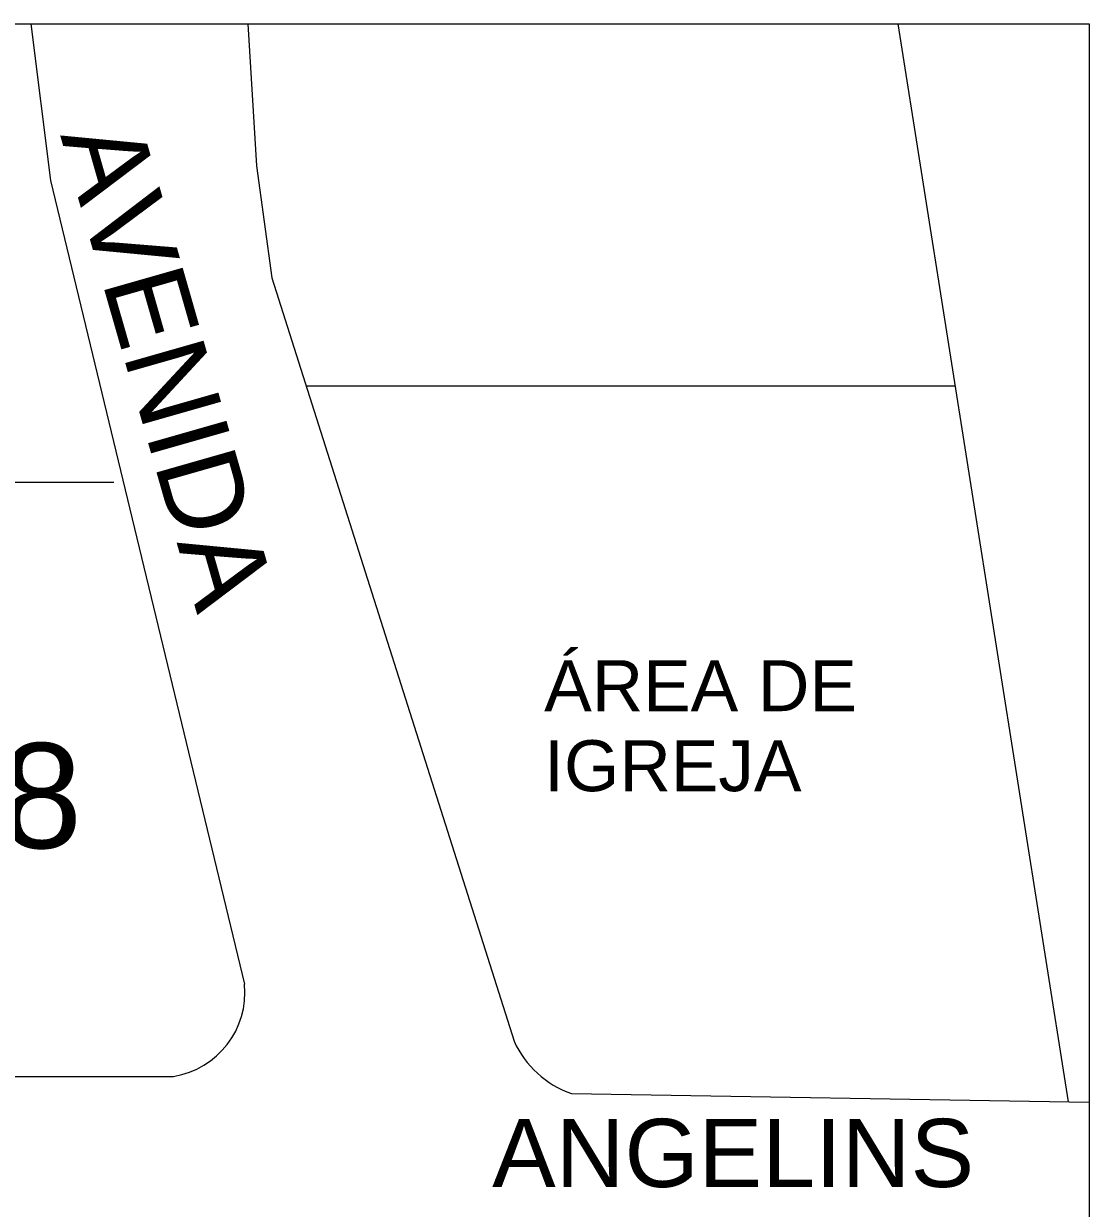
# Model space of a CAD drawing. Header units: metres. Extents: x 73 to 312, y -22 to 197.
# Drawn here: x 192.7 to 263.7, y 117.8 to 196.7 of the extents above; entities that cross this region are included whole.
import ezdxf

# ---------------------------------------------------------------- set-up
doc = ezdxf.new("R2010")
doc.units = ezdxf.units.M
doc.layers.add('SITUAÇÃO_dwg _3_', color=8, linetype='Continuous', lineweight=5)
doc.styles.add('Arial', font='arial.ttf', dxfattribs={"height": 3.398734})
doc.styles.add('Arial_1', font='arial.ttf', dxfattribs={"height": 7.003404})
doc.styles.add('Arial_3', font='arial.ttf', dxfattribs={"height": 5.429422})
doc.styles.add('Arial_4', font='arial.ttf', dxfattribs={"height": 4.547994})

# ---------------------------------------------------------------- blocks, each defined once
blk = doc.blocks.new('SITUAÇÃO_dwg _3_-1893990-SITUAÇÃO')
at = {"lineweight": 5}
for p, q in [((2432.054, 1730.426), (2443.406, 1658.557)), ((2392.621, 1706.281), (2435.868, 1706.281)), ((2379.792, 1699.849), (2289.86, 1699.849)), ((2254.102, 1660.249), (2383.782, 1660.249)), ((2410.294, 1659.096), (2444.816, 1658.534))]:
    blk.add_line(p, q, dxfattribs=at)
at = {"lineweight": 5, "flags": 128}
blk.add_lwpolyline([(2254.102, 1730.426), (2444.816, 1730.426), (2444.816, 1546.841), (2254.102, 1546.841)], close=True, dxfattribs=at)
for points in [[(2374.269, 1730.426), (2375.573, 1719.969), (2388.503, 1666.389)], [(2388.732, 1730.426), (2389.314, 1720.941), (2390.336, 1713.489), (2406.471, 1662.589)]]:
    blk.add_lwpolyline(points, dxfattribs=at)
at = {"lineweight": 5}
for centre, radius, start, end in [((2382.878, 1665.829), 5.653, 279.20474, 5.68728), ((2412.577, 1665.432), 6.735, 204.96434, 250.18358)]:
    blk.add_arc(centre, radius, start, end, dxfattribs=at)
at = {"lineweight": 5, "insert": (2381.434, 1724.485), "char_height": 5.42942, "width": 201.1248, "attachment_point": 1, "rotation": 285.95504, "line_spacing_factor": 0.941778, "style": 'Arial_3'}
blk.add_mtext('AVENIDA                     PAU                       FERRO', dxfattribs=at)
at = {"lineweight": 5, "attachment_point": 1, "line_spacing_factor": 0.941778}
for s, insert, char_height, width, style in [('ÁREA DE\\PIGREJA', (2408.483, 1687.993), 3.3987, 24.55044, 'Arial'), ('18', (2366.805, 1682.467), 7.0034, 13.03224, 'Arial_1'), ('RUA                            DOS                                      ANGELINS', (2261.343, 1657.417), 4.54799, 210.41362, 'Arial_4')]:
    blk.add_mtext(s, dxfattribs=dict(at, insert=insert, char_height=char_height, width=width, style=style))

msp = doc.modelspace()

# ---------------------------------------------------------------- block references
at = {"layer": 'SITUAÇÃO_dwg _3_', "color": 7}
msp.add_blockref('SITUAÇÃO_dwg _3_-1893990-SITUAÇÃO', (-2181.129, -1533.696), dxfattribs=at)

doc.saveas('drawing.dxf')
